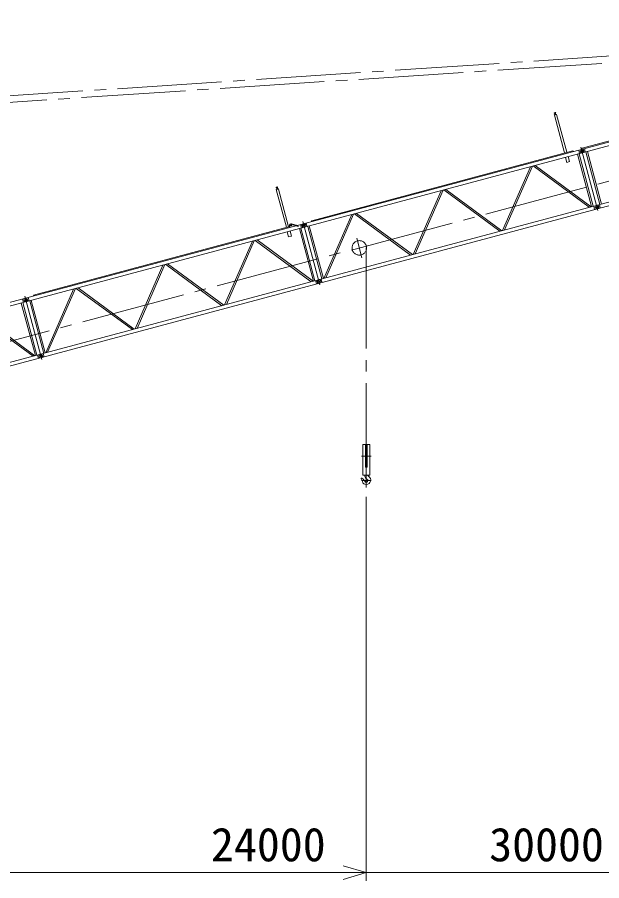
# Model space of a CAD drawing. Units: millimetres on the paper. Extents: x -210 to 210, y -146 to 148.
# Drawn here: x -84.2 to -33.8, y 24.3 to 98.8 of the extents above; entities that cross this region are included whole.
import ezdxf
from ezdxf.enums import TextEntityAlignment as Align

# ---------------------------------------------------------------- set-up
doc = ezdxf.new("R2010")
doc.units = ezdxf.units.MM
doc.linetypes.add('CHAIN2', pattern=[12, 9, -1, 1, -1])
doc.linetypes.add('DASHED1', pattern=[1.8, 1.2, -0.6])
doc.layers.add('1-1_MAIN0', color=3, linetype='Continuous', lineweight=18)
doc.styles.add('ＭＳ ゴシック', font='')
doc.styles.get('ＭＳ ゴシック').set_extended_font_data('MS Gothic')

msp = doc.modelspace()

# ---------------------------------------------------------------- linework, layer by layer
at = {"layer": '1-1_MAIN0', "linetype": 'CHAIN2'}
for p, q in [((17.215, 98.833), (-162.554, 86.888)), ((-159.721, 50.788), (18.106, 98.437)), ((-162.521, 86.388), (17.256, 98.209)), ((-34.139, 82.152), (-35.605, 87.623)), ((-58.133, 75.723), (-59.599, 81.194)), ((-54.497, 78.072), (-54.952, 79.772)), ((-54.121, 58.239), (-54.121, 78.922)), ((-82.126, 69.294), (-83.592, 74.765)), ((-54.541, 60.943), (-53.701, 60.943)), ((-54.541, 58.839), (-53.701, 58.839))]:
    msp.add_line(p, q, dxfattribs=at)
at = {"layer": '1-1_MAIN0'}
for p, q in [((-134.161, 61.004), (-19.628, 91.693)), ((-134.082, 60.71), (-19.561, 91.396)), ((-37.902, 90.553), (-37.902, 90.577)), ((-37.901, 90.383), (-37.7, 90.436)), ((-37.023, 87.131), (-37.895, 90.384)), ((-37.835, 90.457), (-37.886, 90.545)), ((-37.88, 90.583), (-37.819, 90.478)), ((-37.878, 90.553), (-37.878, 90.577)), ((-37.819, 90.599), (-37.819, 90.463)), ((-37.785, 90.584), (-37.797, 90.605)), ((-37.795, 90.599), (-37.795, 90.468)), ((-37.704, 90.449), (-37.724, 90.443)), ((-36.835, 87.181), (-37.707, 90.435)), ((-37.704, 90.449), (-37.7, 90.436)), ((-36.306, 87.303), (-58.831, 81.267)), ((-36.306, 87.303), (-36.257, 87.274)), ((-36.248, 87.24), (-36.257, 87.274)), ((-35.796, 87.361), (-35.717, 87.066)), ((-35.487, 87.444), (-35.384, 87.384)), ((-35.309, 87.492), (-35.23, 87.197)), ((-35.044, 87.247), (-33.829, 82.712)), ((-132.867, 56.175), (-18.343, 86.861)), ((-132.788, 55.88), (-18.258, 86.568)), ((-36.827, 86.306), (-36.943, 86.738)), ((-36.593, 86.369), (-36.709, 86.801)), ((-35.902, 87.017), (-34.687, 82.482)), ((-34.556, 82.517), (-35.771, 87.052)), ((-35.176, 87.211), (-33.961, 82.677)), ((-42.365, 80.425), (-39.96, 85.93)), ((-42.197, 80.47), (-39.792, 85.975)), ((-34.889, 82.428), (-39.724, 85.993)), ((-34.721, 82.473), (-39.556, 86.038)), ((-36.827, 86.306), (-36.593, 86.369)), ((-61.896, 84.124), (-61.896, 84.148)), ((-61.895, 83.954), (-61.694, 84.007)), ((-61.017, 80.702), (-61.889, 83.955)), ((-61.828, 84.028), (-61.879, 84.116)), ((-61.873, 84.154), (-61.813, 84.049)), ((-61.872, 84.124), (-61.872, 84.148)), ((-61.813, 84.17), (-61.813, 84.034)), ((-61.779, 84.155), (-61.791, 84.176)), ((-61.789, 84.17), (-61.789, 84.039)), ((-61.697, 84.02), (-61.718, 84.014)), ((-60.829, 80.752), (-61.701, 84.006)), ((-61.697, 84.02), (-61.694, 84.007)), ((-50.077, 78.358), (-47.672, 83.863)), ((-49.909, 78.403), (-47.504, 83.908)), ((-42.601, 80.361), (-47.437, 83.926)), ((-42.433, 80.407), (-47.268, 83.971)), ((-34.502, 82.532), (-34.423, 82.237)), ((-34.193, 82.614), (-34.09, 82.554)), ((-34.015, 82.662), (-33.936, 82.367)), ((-58.831, 81.267), (-58.86, 81.218)), ((-57.789, 76.292), (-55.384, 81.797)), ((-57.621, 76.337), (-55.216, 81.842)), ((-50.313, 78.295), (-55.148, 81.86)), ((-50.145, 78.34), (-54.98, 81.905)), ((-60.724, 80.76), (-82.825, 74.838)), ((-60.705, 80.687), (-60.746, 80.841)), ((-60.573, 81.012), (-60.16, 80.895)), ((-60.46, 80.901), (-60.45, 80.936)), ((-60.45, 80.936), (-59.989, 80.805)), ((-60.148, 80.85), (-60.16, 80.895)), ((-59.896, 80.588), (-58.681, 76.053)), ((-59.789, 80.932), (-59.71, 80.637)), ((-58.549, 76.088), (-59.764, 80.623)), ((-59.481, 81.015), (-59.377, 80.955)), ((-59.224, 80.768), (-59.303, 81.063)), ((-57.954, 76.248), (-59.169, 80.782)), ((-59.038, 80.818), (-57.823, 76.283)), ((-58.85, 81.184), (-58.86, 81.218)), ((-60.82, 79.877), (-60.936, 80.309)), ((-60.82, 79.877), (-60.587, 79.939)), ((-60.587, 79.939), (-60.702, 80.372)), ((-66.359, 73.995), (-63.953, 79.5)), ((-66.191, 74.041), (-63.785, 79.545)), ((-58.882, 75.999), (-63.718, 79.564)), ((-58.714, 76.044), (-63.55, 79.609)), ((-66.426, 73.977), (-71.262, 77.542)), ((-74.071, 71.929), (-71.665, 77.434)), ((-73.903, 71.974), (-71.497, 77.479)), ((-66.594, 73.932), (-71.43, 77.497)), ((-58.495, 76.103), (-58.416, 75.808)), ((-58.187, 76.185), (-58.083, 76.125)), ((-57.929, 75.938), (-58.008, 76.233)), ((-81.783, 69.863), (-79.377, 75.368)), ((-81.615, 69.908), (-79.209, 75.413)), ((-74.306, 71.866), (-79.142, 75.431)), ((-74.138, 71.911), (-78.974, 75.476)), ((-83.474, 74.586), (-83.371, 74.526)), ((-83.217, 74.339), (-83.296, 74.634)), ((-82.825, 74.838), (-82.853, 74.789)), ((-82.844, 74.755), (-82.853, 74.789)), ((-83.889, 74.159), (-82.674, 69.624)), ((-83.783, 74.503), (-83.704, 74.208)), ((-82.543, 69.659), (-83.758, 74.194)), ((-81.948, 69.818), (-83.163, 74.353)), ((-83.032, 74.388), (-81.817, 69.854)), ((-82.876, 69.57), (-87.712, 73.134)), ((-82.708, 69.615), (-87.544, 73.179)), ((-82.489, 69.674), (-82.41, 69.379)), ((-82.18, 69.756), (-82.077, 69.696)), ((-81.923, 69.509), (-82.002, 69.804)), ((-54.421, 61.963), (-53.821, 61.963)), ((-54.421, 59.303), (-54.421, 61.963)), ((-54.192, 60.003), (-54.192, 61.883)), ((-54.192, 61.883), (-54.05, 61.883)), ((-54.05, 60.003), (-54.05, 61.883)), ((-53.821, 59.303), (-53.821, 61.963)), ((-54.192, 60.003), (-54.05, 60.003)), ((-54.421, 59.303), (-53.821, 59.303)), ((-54.241, 59.213), (-54.241, 59.303)), ((-54.121, 57.439), (-54.121, 24.288)), ((-54.121, 57.439), (-54.121, 24.288)), ((-150.121, 24.988), (-54.121, 24.988)), ((-54.121, 24.988), (-30.121, 24.988))]:
    msp.add_line(p, q, dxfattribs=at)
at = {"layer": '1-1_MAIN0', "linetype": 'DASHED1'}
for p, q in [((-35.617, 87.409), (-35.677, 87.305)), ((-34.323, 82.579), (-34.383, 82.476)), ((-59.532, 80.685), (-59.636, 80.745)), ((-58.238, 75.856), (-58.342, 75.915)), ((-83.526, 74.256), (-83.629, 74.316)), ((-82.231, 69.426), (-82.335, 69.486))]:
    msp.add_line(p, q, dxfattribs=at)
at = {"layer": '1-1_MAIN0'}
for points in [[(-35.518, 87.454), (-35.523, 87.471), (-35.495, 87.52), (-19.645, 91.767)], [(-37.884, 90.4), (-37.905, 90.395), (-37.901, 90.383)], [(-35.408, 87.149), (-35.348, 87.253), (-35.384, 87.384)], [(-61.878, 83.971), (-61.898, 83.966), (-61.895, 83.954)], [(-34.114, 82.32), (-34.054, 82.423), (-34.09, 82.554)], [(-60.46, 80.901), (-59.998, 80.77), (-59.989, 80.805)], [(-59.402, 80.72), (-59.342, 80.824), (-59.377, 80.955)], [(-58.108, 75.89), (-58.048, 75.994), (-58.083, 76.125)], [(-83.395, 74.291), (-83.336, 74.395), (-83.371, 74.526)], [(-82.101, 69.461), (-82.041, 69.565), (-82.077, 69.696)], [(-56.121, 25.588), (-54.121, 24.988), (-56.121, 24.388)]]:
    msp.add_lwpolyline(points, dxfattribs=at)
at = {"layer": '1-1_MAIN0', "linetype": 'DASHED1'}
for points in [[(-35.538, 87.114), (-35.642, 87.174), (-35.677, 87.305)], [(-34.244, 82.285), (-34.348, 82.344), (-34.383, 82.476)], [(-59.611, 80.98), (-59.671, 80.876), (-59.636, 80.745)], [(-58.317, 76.15), (-58.377, 76.047), (-58.342, 75.915)], [(-83.605, 74.551), (-83.664, 74.447), (-83.629, 74.316)], [(-82.311, 69.721), (-82.37, 69.618), (-82.335, 69.486)]]:
    msp.add_lwpolyline(points, dxfattribs=at)
at = {"layer": '1-1_MAIN0'}
for centre, radius in [((-35.513, 87.279), 0.081), ((-34.219, 82.449), 0.081), ((-60.611, 80.878), 0.064), ((-59.506, 80.85), 0.081), ((-58.212, 76.02), 0.081), ((-83.5, 74.421), 0.081), ((-82.206, 69.591), 0.081)]:
    msp.add_circle(centre, radius, dxfattribs=at)
at = {"layer": '1-1_MAIN0', "linetype": 'CHAIN2'}
msp.add_circle((-54.724, 78.922), 0.625, dxfattribs=at)
at = {"layer": '1-1_MAIN0'}
for centre, radius, start, end in [((-37.896, 90.553), 0.0066, 180.12861, 210.4808), ((-37.89, 90.577), 0.012, 0, 180), ((-37.895, 90.553), 0.0068, 149.99976, 179.39083), ((-37.894, 90.554), 0.0089, 210.06775, 235.11435), ((-37.893, 90.551), 0.0094, 125.65301, 149.16489), ((-37.891, 90.548), 0.0133, 106.55935, 125.25019), ((-37.891, 90.557), 0.0127, 234.27058, 253.91988), ((-37.89, 90.545), 0.0161, 89.96268, 106.49127), ((-37.89, 90.56), 0.0159, 253.3583, 270.18775), ((-37.89, 90.546), 0.0159, 73.3583, 90.18775), ((-37.89, 90.56), 0.0161, 269.96268, 286.49127), ((-37.79, 90.368), 0.1, 40.595, 169.405), ((-37.889, 90.549), 0.0127, 54.27058, 73.91988), ((-37.889, 90.557), 0.0133, 286.55935, 305.25019), ((-37.887, 90.552), 0.0089, 30.06775, 55.11435), ((-37.887, 90.554), 0.0094, 305.65301, 329.16489), ((-37.885, 90.553), 0.0066, 0.12861, 30.4808), ((-37.885, 90.553), 0.0068, 329.99976, 359.39083), ((-37.807, 90.599), 0.012, 0, 180), ((-37.933, 90.926), 0.383, 291.07058, 291.79282), ((-37.799, 90.584), 0.0159, 299.81225, 316.6417), ((-37.798, 90.584), 0.0151, 317.64048, 334.16906), ((-37.796, 90.581), 0.0118, 338.06353, 356.75437), ((-37.792, 90.58), 0.0085, 2.93935, 26.45124), ((-61.884, 84.148), 0.012, 0, 180), ((-61.889, 84.124), 0.0068, 149.99976, 179.39083), ((-61.889, 84.124), 0.0066, 180.12861, 210.4808), ((-61.887, 84.122), 0.0094, 125.65301, 149.16489), ((-61.887, 84.125), 0.0089, 210.06775, 235.11435), ((-61.885, 84.119), 0.0133, 106.55935, 125.25019), ((-61.885, 84.128), 0.0127, 234.27058, 253.91988), ((-61.884, 84.116), 0.0161, 89.96268, 106.49127), ((-61.884, 84.131), 0.0159, 253.3583, 270.18775), ((-61.884, 84.116), 0.0159, 73.3583, 90.18775), ((-61.884, 84.131), 0.0161, 269.96268, 286.49127), ((-61.783, 83.939), 0.1, 40.595, 169.405), ((-61.883, 84.119), 0.0127, 54.27058, 73.91988), ((-61.883, 84.128), 0.0133, 286.55935, 305.25019), ((-61.881, 84.125), 0.0094, 305.65301, 329.16489), ((-61.88, 84.123), 0.0089, 30.06775, 55.11435), ((-61.879, 84.124), 0.0068, 329.99976, 359.39083), ((-61.878, 84.124), 0.0066, 0.12861, 30.4808), ((-61.801, 84.17), 0.012, 0, 180), ((-61.927, 84.497), 0.383, 291.07058, 291.79282), ((-61.792, 84.155), 0.0159, 299.81225, 316.6417), ((-61.792, 84.155), 0.0151, 317.64048, 334.16906), ((-61.786, 84.151), 0.0085, 2.93935, 26.45124), ((-61.789, 84.152), 0.0118, 338.06353, 356.75437), ((-60.611, 80.878), 0.14, 74.12, 195), ((-54.521, 59.015), 0.04, 56.21, 210.207), ((-55.337, 58.54), 0.905, 13.824, 30.207), ((-54.945, 58.38), 0.804, 29.084, 56.21), ((-54.121, 58.839), 0.14, 209.084, 69.577), ((-53.981, 59.213), 0.259, 180, 249.577), ((-54.121, 58.871), 0.38, 270, 61.315), ((-53.881, 59.31), 0.12, 183.169, 241.315), ((-54.121, 58.839), 0.348, 193.824, 270)]:
    msp.add_arc(centre, radius, start, end, dxfattribs=at)

# ---------------------------------------------------------------- texts
at = {"layer": '1-1_MAIN0', "color": 7, "style": 'ＭＳ ゴシック'}
for s, p in [('24000', (-67.521, 25.092)), ('30000', (-43.521, 25.092))]:
    msp.add_text(s, height=2.909, dxfattribs=at).set_placement(p, align=Align.BOTTOM_LEFT)

doc.saveas('drawing.dxf')
